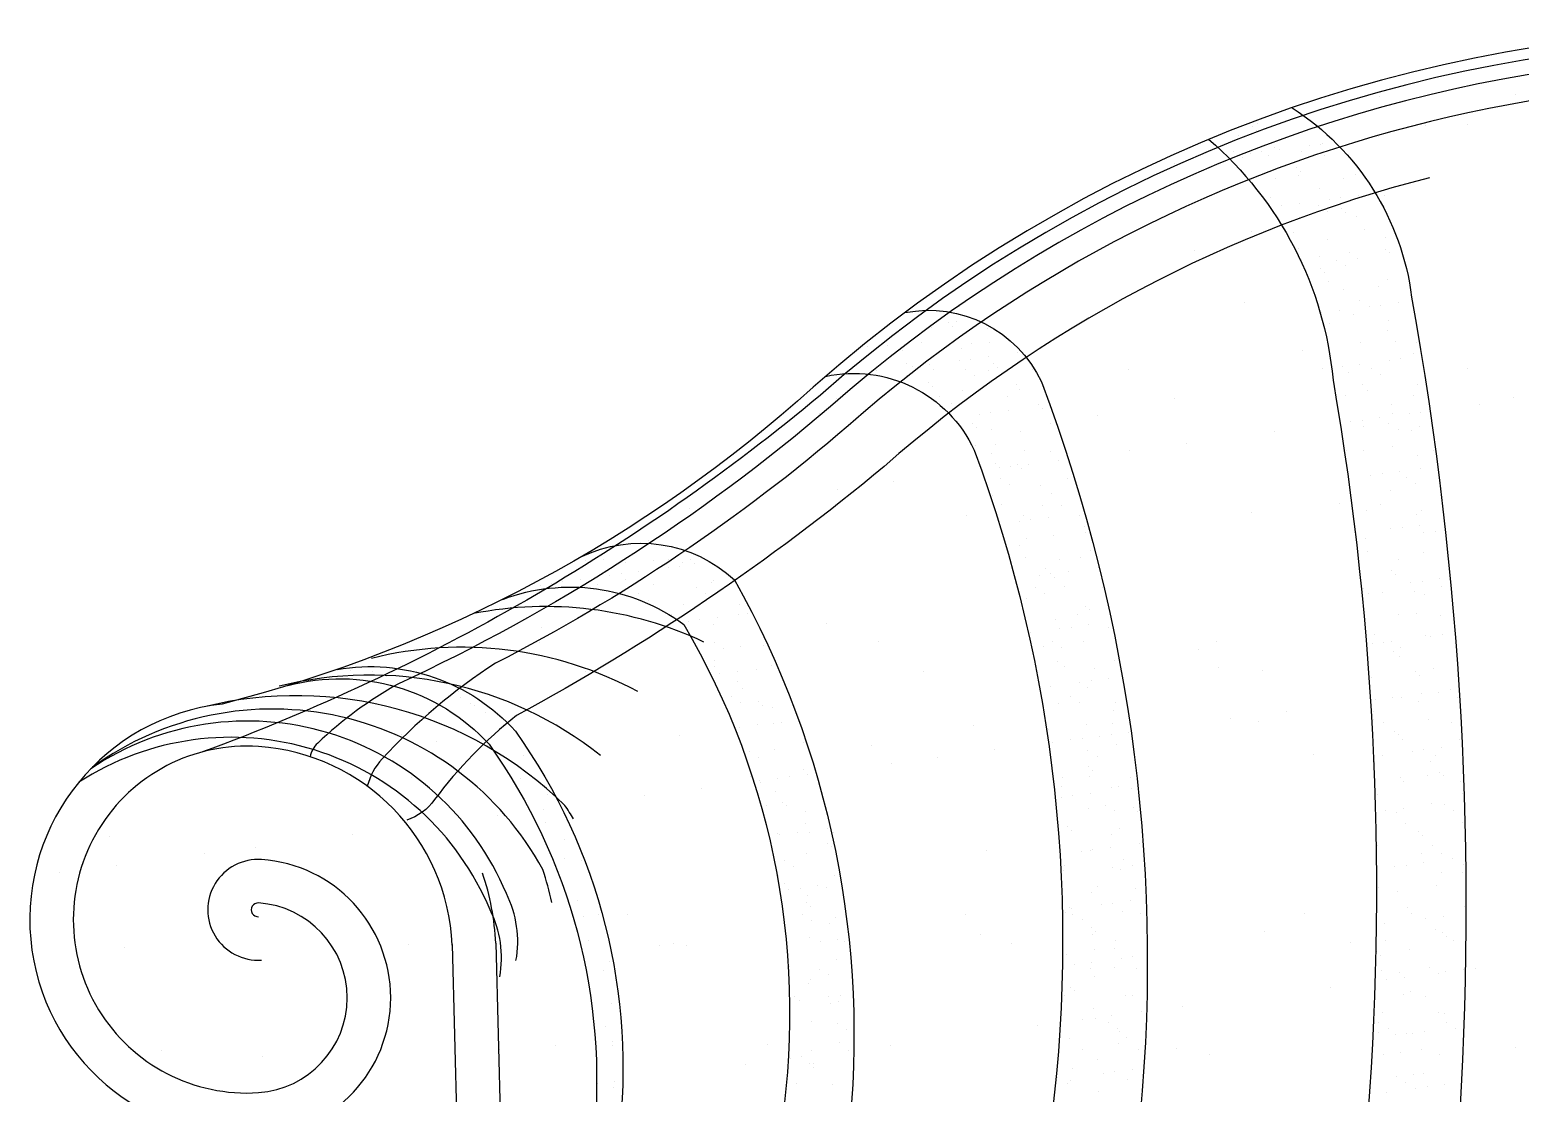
# Model space of a CAD drawing. Header units: inches. Extents: x 11 to 53.5, y 7.4 to 32.2.
# Drawn here: x 17.932 to 18.618, y 12.558 to 13.047 of the extents above; entities that cross this region are included whole.
import ezdxf

# ---------------------------------------------------------------- set-up
doc = ezdxf.new("R2010")
doc.units = ezdxf.units.IN
doc.header["$MEASUREMENT"] = 0
doc.layers.add('02', color=2, linetype='Continuous')
doc.layers.add('1', color=1, linetype='Continuous')

msp = doc.modelspace()

# ---------------------------------------------------------------- linework, layer by layer
at = {"layer": '02'}
msp.add_line((18.12651, 12.6263), (18.13912, 12.13634), dxfattribs=at)
for points in [[(19.11695, 12.91213, 0.355471), (18.29586, 12.87899, -0.085847), (18.01159, 12.71482)], [(18.99434, 12.97681, 0.296195), (18.30052, 12.87376, -0.068287), (18.10171, 12.74615, 0.063795), (18.06462, 12.71884, 0.169115), (18.06116, 12.71264, 1.144884)], [(18.86078, 13.00865, 0.238613), (18.30852, 12.86481, -0.058973), (18.14646, 12.75566, 0.063735), (18.09421, 12.7116, 0.122898), (18.08741, 12.69909, -22.802432)], [(18.51274, 13.01113, -0.222518), (18.56773, 12.924, -0.061223), (18.58912, 12.53686)], [(18.47443, 12.99655, -0.19487), (18.53156, 12.88593, -0.063537), (18.54672, 12.53686, 15.473081)], [(18.57596, 12.97899, 0.118531), (18.32517, 12.84617, -0.04855), (18.1561, 12.73158, 0.066187), (18.11837, 12.69289, -0.155215), (18.10558, 12.68343)], [(18.33466, 12.91693, -0.344198), (18.39744, 12.8851, -0.117903), (18.44177, 12.53686)], [(18.2981, 12.88758, -0.351364), (18.36654, 12.85367, -0.124781), (18.40085, 12.53686, -17.761766)], [(18.18568, 12.80454, -0.309155), (18.25627, 12.79399, -0.157506), (18.3086, 12.53686)], [(18.14971, 12.78504, -0.254095), (18.23299, 12.77347, -0.175903), (18.27692, 12.53686)], [(18.24219, 12.76541, 0.160183), (18.13623, 12.77848)], [(18.21191, 12.74258, 0.18707), (18.08929, 12.75786)], [(18.19467, 12.71323, 0.233112), (18.04691, 12.74506)], [(18.0735, 12.7528, -0.257159), (18.15554, 12.72438, -0.187954), (18.20297, 12.53686, -14.510386)], [(18.05084, 12.74536, -0.279129), (18.14346, 12.71835, -0.182059), (18.19157, 12.53686, -14.510386)], [(18.18229, 12.68406, 0.022111), (18.17822, 12.69028, 0.260143), (18.01245, 12.7356)], [(18.15581, 12.61884, 0.16358), (18.1514, 12.64966, 0.472951), (17.96031, 12.70713)], [(18.17224, 12.64564, 0.025285), (18.16816, 12.66073, 0.451423), (17.961, 12.70784)], [(18.14831, 12.61135, 0.16358), (18.14391, 12.64218, 0.467316), (17.95481, 12.70095)], [(18.12652, 12.62595, 0.382031), (18.03743, 12.71732, 1.070619), (18.03743, 12.55814, 0.934039), (18.03743, 12.64539, 1.070619), (18.03743, 12.63906, 1.070619)]]:
    msp.add_lwpolyline(points, format="xyb", dxfattribs=at)
at = {"layer": '1'}
for p, q in [((18.57458, 13.02905), (18.57458, 13.02905)), ((18.55301, 13.01642), (18.55301, 13.01642)), ((18.61559, 13.01716), (18.61559, 13.01716)), ((18.49704, 13.00384), (18.49704, 13.00384)), ((18.57409, 13.00299), (18.57409, 13.00299)), ((18.5933, 13.00331), (18.5933, 13.00331)), ((18.48796, 12.99823), (18.48796, 12.99823)), ((18.49432, 13.00239), (18.49432, 13.00239)), ((18.49617, 13.0007), (18.49617, 13.0007)), ((18.51497, 12.9992), (18.51497, 12.9992)), ((18.55265, 12.99796), (18.55265, 12.99796)), ((18.48572, 12.99116), (18.48572, 12.99116)), ((18.49361, 12.99019), (18.49361, 12.99019)), ((18.49882, 12.99087), (18.49882, 12.99087)), ((18.50207, 12.98931), (18.50207, 12.98931)), ((18.50487, 12.99273), (18.50487, 12.99273)), ((18.50695, 12.99195), (18.50695, 12.99195)), ((18.51686, 12.99121), (18.51686, 12.99121)), ((18.52053, 12.99373), (18.52053, 12.99373)), ((18.52574, 12.99442), (18.52574, 12.99442)), ((18.52663, 12.99454), (18.52663, 12.99454)), ((18.52765, 12.98919), (18.52765, 12.98919)), ((18.45871, 12.9856), (18.45871, 12.9856)), ((18.48994, 12.98847), (18.48994, 12.98847)), ((18.51482, 12.98361), (18.51482, 12.98361)), ((18.51666, 12.98192), (18.51666, 12.98192)), ((18.52108, 12.98853), (18.52108, 12.98853)), ((18.50512, 12.9788), (18.50512, 12.9788)), ((18.5156, 12.97993), (18.5156, 12.97993)), ((18.53626, 12.97885), (18.53626, 12.97885)), ((18.54177, 12.98027), (18.54177, 12.98027)), ((18.5027, 12.97004), (18.5027, 12.97004)), ((18.52536, 12.97395), (18.52536, 12.97395)), ((18.52975, 12.96906), (18.52975, 12.96906)), ((18.53496, 12.96974), (18.53496, 12.96974)), ((18.54309, 12.97081), (18.54309, 12.97081)), ((18.55529, 12.97089), (18.55529, 12.97089)), ((18.42025, 12.96603), (18.42025, 12.96603)), ((18.50283, 12.96551), (18.50283, 12.96551)), ((18.50804, 12.9662), (18.50804, 12.9662)), ((18.51617, 12.96727), (18.51617, 12.96727)), ((18.52494, 12.96617), (18.52494, 12.96617)), ((18.52915, 12.96349), (18.52915, 12.96349)), ((18.53532, 12.96483), (18.53532, 12.96483)), ((18.53716, 12.96314), (18.53716, 12.96314)), ((18.51623, 12.96067), (18.51623, 12.96067)), ((18.5424, 12.961), (18.5424, 12.961)), ((18.54586, 12.95517), (18.54586, 12.95517)), ((18.49429, 12.95435), (18.49429, 12.95435)), ((18.51319, 12.95376), (18.51319, 12.95376)), ((18.52891, 12.95065), (18.52891, 12.95065)), ((18.55592, 12.95162), (18.55592, 12.95162)), ((18.46778, 12.94531), (18.46778, 12.94531)), ((18.5158, 12.94639), (18.5158, 12.94639)), ((18.51686, 12.9414), (18.51686, 12.9414)), ((18.52539, 12.94259), (18.52539, 12.94259)), ((18.53301, 12.94113), (18.53301, 12.94113)), ((18.53897, 12.94438), (18.53897, 12.94438)), ((18.54303, 12.94173), (18.54303, 12.94173)), ((18.55581, 12.94605), (18.55581, 12.94605)), ((18.55766, 12.94436), (18.55766, 12.94436)), ((18.56416, 12.94119), (18.56416, 12.94119)), ((18.52575, 12.93727), (18.52575, 12.93727)), ((18.52759, 12.93558), (18.52759, 12.93558)), ((18.53723, 12.93844), (18.53723, 12.93844)), ((18.52954, 12.93138), (18.52954, 12.93138)), ((18.53629, 12.92761), (18.53629, 12.92761)), ((18.55241, 12.92877), (18.55241, 12.92877)), ((18.55655, 12.93236), (18.55655, 12.93236)), ((18.49083, 12.92143), (18.49083, 12.92143)), ((18.54366, 12.92246), (18.54366, 12.92246)), ((18.5534, 12.92039), (18.5534, 12.92039)), ((18.56153, 12.92146), (18.56153, 12.92146)), ((18.35995, 12.91976), (18.35995, 12.91976)), ((18.52648, 12.91684), (18.52648, 12.91684)), ((18.53461, 12.91791), (18.53461, 12.91791)), ((18.54109, 12.91609), (18.54109, 12.91609)), ((18.54819, 12.9197), (18.54819, 12.9197)), ((18.34706, 12.90987), (18.34706, 12.90987)), ((18.35495, 12.91217), (18.35495, 12.91217)), ((18.35679, 12.91048), (18.35679, 12.91048)), ((18.35846, 12.91306), (18.35846, 12.91306)), ((18.37264, 12.90975), (18.37264, 12.90975)), ((18.53017, 12.91211), (18.53017, 12.91211)), ((18.55679, 12.90883), (18.55679, 12.90883)), ((18.55718, 12.91309), (18.55718, 12.91309)), ((18.31747, 12.90143), (18.31747, 12.90143)), ((18.32489, 12.90339), (18.32489, 12.90339)), ((18.32673, 12.9017), (18.32673, 12.9017)), ((18.3425, 12.90334), (18.3425, 12.90334)), ((18.36058, 12.90049), (18.36058, 12.90049)), ((18.36549, 12.90251), (18.36549, 12.90251)), ((18.37364, 12.90339), (18.37364, 12.90339)), ((18.51754, 12.89971), (18.51754, 12.89971)), ((18.52935, 12.90368), (18.52935, 12.90368)), ((18.54429, 12.9032), (18.54429, 12.9032)), ((18.56049, 12.90373), (18.56049, 12.90373)), ((18.56987, 12.90307), (18.56987, 12.90307)), ((18.33358, 12.89952), (18.33358, 12.89952)), ((18.33543, 12.89373), (18.33543, 12.89373)), ((18.34618, 12.89311), (18.34618, 12.89311)), ((18.35977, 12.89489), (18.35977, 12.89489)), ((18.36497, 12.89558), (18.36497, 12.89558)), ((18.3731, 12.89665), (18.3731, 12.89665)), ((18.37545, 12.89339), (18.37545, 12.89339)), ((18.38668, 12.89844), (18.38668, 12.89844)), ((18.5308, 12.89285), (18.5308, 12.89285)), ((18.54383, 12.89323), (18.54383, 12.89323)), ((18.55741, 12.89502), (18.55741, 12.89502)), ((18.56262, 12.89571), (18.56262, 12.89571)), ((18.56859, 12.89802), (18.56859, 12.89802)), ((18.31927, 12.88956), (18.31927, 12.88956)), ((18.32152, 12.89027), (18.32152, 12.89027)), ((18.33539, 12.88797), (18.33539, 12.88797)), ((18.33805, 12.89204), (18.33805, 12.89204)), ((18.34769, 12.8906), (18.34769, 12.8906)), ((18.36232, 12.89071), (18.36232, 12.89071)), ((18.36653, 12.88802), (18.36653, 12.88802)), ((18.37327, 12.89048), (18.37327, 12.89048)), ((18.37729, 12.8917), (18.37729, 12.8917)), ((18.39346, 12.89077), (18.39346, 12.89077)), ((18.43768, 12.89094), (18.43768, 12.89094)), ((18.52676, 12.89126), (18.52676, 12.89126)), ((18.5357, 12.89216), (18.5357, 12.89216)), ((18.53853, 12.88924), (18.53853, 12.88924)), ((18.54917, 12.89105), (18.54917, 12.89105)), ((18.55338, 12.88836), (18.55338, 12.88836)), ((18.59339, 12.89122), (18.59339, 12.89122)), ((18.34538, 12.88461), (18.34538, 12.88461)), ((18.34723, 12.88292), (18.34723, 12.88292)), ((18.36121, 12.88122), (18.36121, 12.88122)), ((18.38599, 12.88373), (18.38599, 12.88373)), ((18.38739, 12.88156), (18.38739, 12.88156)), ((18.54492, 12.88393), (18.54492, 12.88393)), ((18.54723, 12.88127), (18.54723, 12.88127)), ((18.5705, 12.8838), (18.5705, 12.8838)), ((18.30306, 12.87722), (18.30306, 12.87722)), ((18.35057, 12.87829), (18.35057, 12.87829)), ((18.35593, 12.87495), (18.35593, 12.87495)), ((18.38172, 12.87835), (18.38172, 12.87835)), ((18.39594, 12.87461), (18.39594, 12.87461)), ((18.39778, 12.87292), (18.39778, 12.87292)), ((18.40111, 12.87445), (18.40111, 12.87445)), ((18.45877, 12.8775), (18.45877, 12.8775)), ((18.53742, 12.87863), (18.53742, 12.87863)), ((18.55844, 12.87455), (18.55844, 12.87455)), ((18.56856, 12.87869), (18.56856, 12.87869)), ((18.59875, 12.87457), (18.59875, 12.87457)), ((18.61448, 12.87779), (18.61448, 12.87779)), ((18.29549, 12.8703), (18.29549, 12.8703)), ((18.36588, 12.86583), (18.36588, 12.86583)), ((18.36899, 12.87022), (18.36899, 12.87022)), ((18.3739, 12.87121), (18.3739, 12.87121)), ((18.38232, 12.87197), (18.38232, 12.87197)), ((18.40154, 12.86572), (18.40154, 12.86572)), ((18.4234, 12.86969), (18.4234, 12.86969)), ((18.53971, 12.8668), (18.53971, 12.8668)), ((18.54492, 12.86749), (18.54492, 12.86749)), ((18.55305, 12.86856), (18.55305, 12.86856)), ((18.55724, 12.86601), (18.55724, 12.86601)), ((18.55902, 12.87046), (18.55902, 12.87046)), ((18.56663, 12.87034), (18.56663, 12.87034)), ((18.57184, 12.87103), (18.57184, 12.87103)), ((18.36772, 12.86414), (18.36772, 12.86414)), ((18.37461, 12.86298), (18.37461, 12.86298)), ((18.38802, 12.86229), (18.38802, 12.86229)), ((18.50481, 12.86221), (18.50481, 12.86221)), ((18.54555, 12.86466), (18.54555, 12.86466)), ((18.56146, 12.86332), (18.56146, 12.86332)), ((18.56772, 12.86249), (18.56772, 12.86249)), ((18.57113, 12.86454), (18.57113, 12.86454)), ((18.36724, 12.85582), (18.36724, 12.85582)), ((18.37453, 12.85194), (18.37453, 12.85194)), ((18.37642, 12.85617), (18.37642, 12.85617)), ((18.38979, 12.85331), (18.38979, 12.85331)), ((18.40154, 12.85291), (18.40154, 12.85291)), ((18.43814, 12.85343), (18.43814, 12.85343)), ((18.46417, 12.85686), (18.46417, 12.85686)), ((18.53766, 12.85371), (18.53766, 12.85371)), ((18.5455, 12.85359), (18.5455, 12.85359)), ((18.55907, 12.85528), (18.55907, 12.85528)), ((18.57768, 12.85337), (18.57768, 12.85337)), ((18.37645, 12.84738), (18.37645, 12.84738)), ((18.37821, 12.84554), (18.37821, 12.84554)), ((18.38341, 12.84622), (18.38341, 12.84622)), ((18.38638, 12.84705), (18.38638, 12.84705)), ((18.38822, 12.84536), (18.38822, 12.84536)), ((18.39154, 12.84729), (18.39154, 12.84729)), ((18.40512, 12.84908), (18.40512, 12.84908)), ((18.57026, 12.8514), (18.57026, 12.8514)), ((18.57176, 12.84527), (18.57176, 12.84527)), ((18.32958, 12.83914), (18.32958, 12.83914)), ((18.37023, 12.84449), (18.37023, 12.84449)), ((18.37847, 12.84063), (18.37847, 12.84063)), ((18.40961, 12.84068), (18.40961, 12.84068)), ((18.54893, 12.84212), (18.54893, 12.84212)), ((18.55414, 12.84281), (18.55414, 12.84281)), ((18.56227, 12.84388), (18.56227, 12.84388)), ((18.56532, 12.84097), (18.56532, 12.84097)), ((18.56954, 12.83828), (18.56954, 12.83828)), ((18.30355, 12.83571), (18.30355, 12.83571)), ((18.37516, 12.83267), (18.37516, 12.83267)), ((18.38269, 12.83794), (18.38269, 12.83794)), ((18.39692, 12.83739), (18.39692, 12.83739)), ((18.40217, 12.83365), (18.40217, 12.83365)), ((18.55816, 12.83493), (18.55816, 12.83493)), ((18.23564, 12.82677), (18.23564, 12.82677)), ((18.37897, 12.82886), (18.37897, 12.82886)), ((18.39787, 12.82827), (18.39787, 12.82827)), ((18.40687, 12.82827), (18.40687, 12.82827)), ((18.49398, 12.82509), (18.49398, 12.82509)), ((18.53467, 12.82915), (18.53467, 12.82915)), ((18.54681, 12.82612), (18.54681, 12.82612)), ((18.55358, 12.82855), (18.55358, 12.82855)), ((18.57239, 12.826), (18.57239, 12.826)), ((18.22806, 12.81855), (18.22806, 12.81855)), ((18.3631, 12.82342), (18.3631, 12.82342)), ((18.38743, 12.82086), (18.38743, 12.82086)), ((18.38928, 12.82375), (18.38928, 12.82375)), ((18.39263, 12.82155), (18.39263, 12.82155)), ((18.40076, 12.82262), (18.40076, 12.82262)), ((18.41486, 12.82363), (18.41486, 12.82363)), ((18.41742, 12.81861), (18.41742, 12.81861)), ((18.55815, 12.81745), (18.55815, 12.81745)), ((18.56336, 12.81813), (18.56336, 12.81813)), ((18.56995, 12.82412), (18.56995, 12.82412)), ((18.57149, 12.8192), (18.57149, 12.8192)), ((18.21693, 12.81194), (18.21693, 12.81194)), ((18.39076, 12.8129), (18.39076, 12.8129)), ((18.4028, 12.81438), (18.4028, 12.81438)), ((18.41769, 12.81564), (18.41769, 12.81564)), ((18.54225, 12.81587), (18.54225, 12.81587)), ((18.54647, 12.81318), (18.54647, 12.81318)), ((18.5734, 12.81593), (18.5734, 12.81593)), ((18.57865, 12.81615), (18.57865, 12.81615)), ((18.38735, 12.80983), (18.38735, 12.80983)), ((18.38991, 12.80449), (18.38991, 12.80449)), ((18.41549, 12.80436), (18.41549, 12.80436)), ((18.41995, 12.80752), (18.41995, 12.80752)), ((18.54744, 12.80685), (18.54744, 12.80685)), ((18.57302, 12.80673), (18.57302, 12.80673)), ((18.18795, 12.80283), (18.18795, 12.80283)), ((18.19606, 12.80351), (18.19606, 12.80351)), ((18.2062, 12.80178), (18.2062, 12.80178)), ((18.21234, 12.79781), (18.21234, 12.79781)), ((18.2191, 12.80289), (18.2191, 12.80289)), ((18.22592, 12.7996), (18.22592, 12.7996)), ((18.22615, 12.8035), (18.22615, 12.8035)), ((18.23113, 12.80028), (18.23113, 12.80028)), ((18.23238, 12.80212), (18.23238, 12.80212)), ((18.23607, 12.80316), (18.23607, 12.80316)), ((18.23791, 12.80148), (18.23791, 12.80148)), ((18.39915, 12.79902), (18.39915, 12.79902)), ((18.40185, 12.79687), (18.40185, 12.79687)), ((18.40594, 12.80323), (18.40594, 12.80323)), ((18.40998, 12.79794), (18.40998, 12.79794)), ((18.42356, 12.79973), (18.42356, 12.79973)), ((18.55855, 12.79825), (18.55855, 12.79825)), ((18.56165, 12.80351), (18.56165, 12.80351)), ((18.16713, 12.79156), (18.16713, 12.79156)), ((18.17209, 12.79251), (18.17209, 12.79251)), ((18.17729, 12.7932), (18.17729, 12.7932)), ((18.18542, 12.79427), (18.18542, 12.79427)), ((18.19331, 12.79189), (18.19331, 12.79189)), ((18.199, 12.79605), (18.199, 12.79605)), ((18.20421, 12.79674), (18.20421, 12.79674)), ((18.20601, 12.79439), (18.20601, 12.79439)), ((18.20777, 12.79021), (18.20777, 12.79021)), ((18.21889, 12.79177), (18.21889, 12.79177)), ((18.23892, 12.79026), (18.23892, 12.79026)), ((18.2459, 12.79274), (18.2459, 12.79274)), ((18.24661, 12.7935), (18.24661, 12.7935)), ((18.39462, 12.79054), (18.39462, 12.79054)), ((18.39665, 12.79618), (18.39665, 12.79618)), ((18.40343, 12.79511), (18.40343, 12.79511)), ((18.40785, 12.79105), (18.40785, 12.79105)), ((18.42576, 12.7906), (18.42576, 12.7906)), ((18.56039, 12.79656), (18.56039, 12.79656)), ((18.56737, 12.79277), (18.56737, 12.79277)), ((18.57258, 12.79345), (18.57258, 12.79345)), ((18.58071, 12.79452), (18.58071, 12.79452)), ((18.58147, 12.79088), (18.58147, 12.79088)), ((18.21199, 12.78752), (18.21199, 12.78752)), ((18.21655, 12.78473), (18.21655, 12.78473)), ((18.24313, 12.78758), (18.24313, 12.78758)), ((18.39054, 12.78522), (18.39054, 12.78522)), ((18.39884, 12.78786), (18.39884, 12.78786)), ((18.54566, 12.78991), (18.54566, 12.78991)), ((18.54807, 12.78759), (18.54807, 12.78759)), ((18.55455, 12.78814), (18.55455, 12.78814)), ((18.56909, 12.78859), (18.56909, 12.78859)), ((18.57365, 12.78746), (18.57365, 12.78746)), ((18.22717, 12.77785), (18.22717, 12.77785)), ((18.23301, 12.78285), (18.23301, 12.78285)), ((18.24848, 12.77668), (18.24848, 12.77668)), ((18.25831, 12.7779), (18.25831, 12.7779)), ((18.25841, 12.78269), (18.25841, 12.78269)), ((18.26206, 12.77846), (18.26206, 12.77846)), ((18.41402, 12.77819), (18.41402, 12.77819)), ((18.4178, 12.78193), (18.4178, 12.78193)), ((18.41965, 12.78024), (18.41965, 12.78024)), ((18.56159, 12.77821), (18.56159, 12.77821)), ((18.56973, 12.77847), (18.56973, 12.77847)), ((18.58089, 12.77778), (18.58089, 12.77778)), ((18.16776, 12.77229), (18.16776, 12.77229)), ((18.23514, 12.77492), (18.23514, 12.77492)), ((18.24035, 12.77561), (18.24035, 12.77561)), ((18.24653, 12.77347), (18.24653, 12.77347)), ((18.29864, 12.77396), (18.29864, 12.77396)), ((18.39228, 12.76972), (18.39228, 12.76972)), ((18.40406, 12.77584), (18.40406, 12.77584)), ((18.40587, 12.77151), (18.40587, 12.77151)), ((18.41107, 12.77219), (18.41107, 12.77219)), ((18.4192, 12.77326), (18.4192, 12.77326)), ((18.42835, 12.77227), (18.42835, 12.77227)), ((18.16665, 12.76516), (18.16665, 12.76516)), ((18.24699, 12.76522), (18.24699, 12.76522)), ((18.25922, 12.76346), (18.25922, 12.76346)), ((18.26965, 12.76364), (18.26965, 12.76364)), ((18.32236, 12.76545), (18.32236, 12.76545)), ((18.39829, 12.76349), (18.39829, 12.76349)), ((18.4027, 12.7655), (18.4027, 12.7655)), ((18.40692, 12.76282), (18.40692, 12.76282)), ((18.41675, 12.76583), (18.41675, 12.76583)), ((18.47806, 12.76573), (18.47806, 12.76573)), ((18.54968, 12.76455), (18.54968, 12.76455)), ((18.55082, 12.76901), (18.55082, 12.76901)), ((18.55488, 12.76523), (18.55488, 12.76523)), ((18.55841, 12.76579), (18.55841, 12.76579)), ((18.56262, 12.7631), (18.56262, 12.7631)), ((18.57428, 12.76819), (18.57428, 12.76819)), ((18.57659, 12.76809), (18.57659, 12.76809)), ((18.5818, 12.76878), (18.5818, 12.76878)), ((18.247, 12.75682), (18.247, 12.75682)), ((18.25121, 12.76253), (18.25121, 12.76253)), ((18.40469, 12.75657), (18.40469, 12.75657)), ((18.43087, 12.75691), (18.43087, 12.75691)), ((18.46972, 12.76192), (18.46972, 12.76192)), ((18.55952, 12.76103), (18.55952, 12.76103)), ((18.56222, 12.75894), (18.56222, 12.75894)), ((18.5884, 12.75928), (18.5884, 12.75928)), ((18.07954, 12.75252), (18.07954, 12.75252)), ((18.08963, 12.75184), (18.08963, 12.75184)), ((18.09631, 12.74962), (18.09631, 12.74962)), ((18.18774, 12.75173), (18.18774, 12.75173)), ((18.24716, 12.7542), (18.24716, 12.7542)), ((18.24957, 12.75093), (18.24957, 12.75093)), ((18.2577, 12.752), (18.2577, 12.752)), ((18.26639, 12.75286), (18.26639, 12.75286)), ((18.27334, 12.75454), (18.27334, 12.75454)), ((18.34344, 12.75201), (18.34344, 12.75201)), ((18.40824, 12.75437), (18.40824, 12.75437)), ((18.4221, 12.75315), (18.4221, 12.75315)), ((18.47894, 12.75347), (18.47894, 12.75347)), ((18.49915, 12.7523), (18.49915, 12.7523)), ((18.54933, 12.74905), (18.54933, 12.74905)), ((18.56948, 12.75191), (18.56948, 12.75191)), ((18.57132, 12.75022), (18.57132, 12.75022)), ((18.5778, 12.75343), (18.5778, 12.75343)), ((18.12933, 12.74279), (18.12933, 12.74279)), ((18.25754, 12.74716), (18.25754, 12.74716)), ((18.25985, 12.74419), (18.25985, 12.74419)), ((18.4015, 12.74504), (18.4015, 12.74504)), ((18.41509, 12.74683), (18.41509, 12.74683)), ((18.41878, 12.74471), (18.41878, 12.74471)), ((18.42029, 12.74751), (18.42029, 12.74751)), ((18.42842, 12.74858), (18.42842, 12.74858)), ((18.58002, 12.74225), (18.58002, 12.74225)), ((18.58581, 12.74341), (18.58581, 12.74341)), ((18.1305, 12.73995), (18.1305, 12.73995)), ((18.13472, 12.73727), (18.13472, 12.73727)), ((18.13669, 12.73607), (18.13669, 12.73607)), ((18.25507, 12.74018), (18.25507, 12.74018)), ((18.25929, 12.73749), (18.25929, 12.73749)), ((18.2675, 12.73804), (18.2675, 12.73804)), ((18.26934, 12.73635), (18.26934, 12.73635)), ((18.27397, 12.73527), (18.27397, 12.73527)), ((18.40532, 12.7373), (18.40532, 12.7373)), ((18.41078, 12.74046), (18.41078, 12.74046)), ((18.41499, 12.73778), (18.41499, 12.73778)), ((18.4315, 12.73764), (18.4315, 12.73764)), ((18.55091, 12.73882), (18.55091, 12.73882)), ((18.5589, 12.73987), (18.5589, 12.73987)), ((18.56285, 12.73967), (18.56285, 12.73967)), ((18.5707, 12.73806), (18.5707, 12.73806)), ((18.57223, 12.74162), (18.57223, 12.74162)), ((18.58903, 12.74001), (18.58903, 12.74001)), ((18.14202, 12.73278), (18.14202, 12.73278)), ((18.27804, 12.72838), (18.27804, 12.72838)), ((18.2857, 12.72979), (18.2857, 12.72979)), ((18.43058, 12.7339), (18.43058, 12.7339)), ((18.48424, 12.73004), (18.48424, 12.73004)), ((18.49713, 12.72875), (18.49713, 12.72875)), ((18.51027, 12.73347), (18.51027, 12.73347)), ((18.54996, 12.73348), (18.54996, 12.73348)), ((18.54996, 12.72978), (18.54996, 12.72978)), ((18.55474, 12.72833), (18.55474, 12.72833)), ((18.57554, 12.72966), (18.57554, 12.72966)), ((18.58588, 12.72839), (18.58588, 12.72839)), ((18.58997, 12.73313), (18.58997, 12.73313)), ((18.1033, 12.72283), (18.1033, 12.72283)), ((18.1499, 12.7276), (18.1499, 12.7276)), ((18.23121, 12.72221), (18.23121, 12.72221)), ((18.25879, 12.72625), (18.25879, 12.72625)), ((18.26692, 12.72732), (18.26692, 12.72732)), ((18.27447, 12.72782), (18.27447, 12.72782)), ((18.36625, 12.72708), (18.36625, 12.72708)), ((18.40052, 12.72512), (18.40052, 12.72512)), ((18.41801, 12.72729), (18.41801, 12.72729)), ((18.42431, 12.72215), (18.42431, 12.72215)), ((18.42951, 12.72284), (18.42951, 12.72284)), ((18.43017, 12.7281), (18.43017, 12.7281)), ((18.43764, 12.72391), (18.43764, 12.72391)), ((18.55991, 12.72435), (18.55991, 12.72435)), ((18.56176, 12.72267), (18.56176, 12.72267)), ((18.11934, 12.71975), (18.11934, 12.71975)), ((18.26314, 12.71514), (18.26314, 12.71514)), ((18.2746, 12.716), (18.2746, 12.716)), ((18.28799, 12.71926), (18.28799, 12.71926)), ((18.31941, 12.71803), (18.31941, 12.71803)), ((18.37568, 12.71575), (18.37568, 12.71575)), ((18.40259, 12.71929), (18.40259, 12.71929)), ((18.41072, 12.72036), (18.41072, 12.72036)), ((18.41633, 12.7211), (18.41633, 12.7211)), ((18.41885, 12.71542), (18.41885, 12.71542)), ((18.43213, 12.71837), (18.43213, 12.71837)), ((18.56348, 12.72041), (18.56348, 12.72041)), ((18.56812, 12.71519), (18.56812, 12.71519)), ((18.57332, 12.71588), (18.57332, 12.71588)), ((18.58145, 12.71695), (18.58145, 12.71695)), ((18.58966, 12.72074), (18.58966, 12.72074)), ((18.15111, 12.71208), (18.15111, 12.71208)), ((18.15924, 12.71315), (18.15924, 12.71315)), ((18.26736, 12.71245), (18.26736, 12.71245)), ((18.32863, 12.70959), (18.32863, 12.70959)), ((18.34965, 12.71232), (18.34965, 12.71232)), ((18.41917, 12.70803), (18.41917, 12.70803)), ((18.42307, 12.71274), (18.42307, 12.71274)), ((18.52243, 12.71361), (18.52243, 12.71361)), ((18.55059, 12.71051), (18.55059, 12.71051)), ((18.55453, 12.7134), (18.55453, 12.7134)), ((18.57617, 12.71039), (18.57617, 12.71039)), ((18.57878, 12.71302), (18.57878, 12.71302)), ((18.10793, 12.70309), (18.10793, 12.70309)), ((18.15798, 12.70255), (18.15798, 12.70255)), ((18.26364, 12.70337), (18.26364, 12.70337)), ((18.26801, 12.70157), (18.26801, 12.70157)), ((18.27614, 12.70264), (18.27614, 12.70264)), ((18.28174, 12.70338), (18.28174, 12.70338)), ((18.28812, 12.70663), (18.28812, 12.70663)), ((18.28972, 12.70443), (18.28972, 12.70443)), ((18.40711, 12.70301), (18.40711, 12.70301)), ((18.41935, 12.70366), (18.41935, 12.70366)), ((18.42101, 12.70634), (18.42101, 12.70634)), ((18.43825, 12.70306), (18.43825, 12.70306)), ((18.56282, 12.70329), (18.56282, 12.70329)), ((18.56411, 12.70114), (18.56411, 12.70114)), ((18.57505, 12.70394), (18.57505, 12.70394)), ((18.58041, 12.70557), (18.58041, 12.70557)), ((18.58225, 12.70388), (18.58225, 12.70388)), ((18.59029, 12.70147), (18.59029, 12.70147)), ((18.17028, 12.69522), (18.17028, 12.69522)), ((18.21506, 12.6946), (18.21506, 12.6946)), ((18.24109, 12.69803), (18.24109, 12.69803)), ((18.26848, 12.70082), (18.26848, 12.70082)), ((18.27523, 12.69673), (18.27523, 12.69673)), ((18.40658, 12.69877), (18.40658, 12.69877)), ((18.41181, 12.69461), (18.41181, 12.69461)), ((18.41994, 12.69568), (18.41994, 12.69568)), ((18.42971, 12.69837), (18.42971, 12.69837)), ((18.43276, 12.6991), (18.43276, 12.6991)), ((18.43873, 12.69816), (18.43873, 12.69816)), ((18.55219, 12.69511), (18.55219, 12.69511)), ((18.59095, 12.69591), (18.59095, 12.69591)), ((18.16846, 12.68847), (18.16846, 12.68847)), ((18.27122, 12.6901), (18.27122, 12.6901)), ((18.27843, 12.6917), (18.27843, 12.6917)), ((18.28027, 12.69001), (18.28027, 12.69001)), ((18.28875, 12.68736), (18.28875, 12.68736)), ((18.40661, 12.69393), (18.40661, 12.69393)), ((18.41927, 12.68875), (18.41927, 12.68875)), ((18.42693, 12.69038), (18.42693, 12.69038)), ((18.43114, 12.68769), (18.43114, 12.68769)), ((18.43967, 12.68925), (18.43967, 12.68925)), ((18.44151, 12.68756), (18.44151, 12.68756)), ((18.55571, 12.68792), (18.55571, 12.68792)), ((18.56375, 12.68873), (18.56375, 12.68873)), ((18.5768, 12.69112), (18.5768, 12.69112)), ((18.58264, 12.69066), (18.58264, 12.69066)), ((18.58685, 12.68798), (18.58685, 12.68798)), ((18.1065, 12.68031), (18.1065, 12.68031)), ((18.14715, 12.68566), (18.14715, 12.68566)), ((18.16959, 12.68247), (18.16959, 12.68247)), ((18.28897, 12.68204), (18.28897, 12.68204)), ((18.40961, 12.68047), (18.40961, 12.68047)), ((18.56089, 12.68714), (18.56089, 12.68714)), ((18.56474, 12.68187), (18.56474, 12.68187)), ((18.59092, 12.6822), (18.59092, 12.6822)), ((17.96903, 12.67587), (17.96903, 12.67587)), ((18.08047, 12.67688), (18.08047, 12.67688)), ((18.16911, 12.67415), (18.16911, 12.67415)), ((18.17829, 12.67449), (18.17829, 12.67449)), ((18.27586, 12.67747), (18.27586, 12.67747)), ((18.27723, 12.67689), (18.27723, 12.67689)), ((18.28536, 12.67797), (18.28536, 12.67797)), ((18.29062, 12.67774), (18.29062, 12.67774)), ((18.29894, 12.67975), (18.29894, 12.67975)), ((18.30179, 12.67762), (18.30179, 12.67762)), ((18.41145, 12.67878), (18.41145, 12.67878)), ((18.4297, 12.677), (18.4297, 12.677)), ((18.43339, 12.67983), (18.43339, 12.67983)), ((18.57089, 12.67825), (18.57089, 12.67825)), ((18.57269, 12.67633), (18.57269, 12.67633)), ((18.01256, 12.66794), (18.01256, 12.66794)), ((18.03587, 12.67108), (18.03587, 12.67108)), ((18.28938, 12.66809), (18.28938, 12.66809)), ((18.29893, 12.67292), (18.29893, 12.67292)), ((18.30077, 12.67123), (18.30077, 12.67123)), ((18.37213, 12.66973), (18.37213, 12.66973)), ((18.41583, 12.66925), (18.41583, 12.66925)), ((18.4199, 12.66949), (18.4199, 12.66949)), ((18.42103, 12.66994), (18.42103, 12.66994)), ((18.42916, 12.67101), (18.42916, 12.67101)), ((18.44275, 12.67279), (18.44275, 12.67279)), ((18.55185, 12.67198), (18.55185, 12.67198)), ((18.5722, 12.66801), (18.5722, 12.66801)), ((18.57743, 12.67185), (18.57743, 12.67185)), ((18.58139, 12.66835), (18.58139, 12.66835)), ((17.97191, 12.66259), (17.97191, 12.66259)), ((18.17832, 12.66571), (18.17832, 12.66571)), ((18.18587, 12.66489), (18.18587, 12.66489)), ((18.2793, 12.66506), (18.2793, 12.66506)), ((18.28351, 12.66237), (18.28351, 12.66237)), ((18.40784, 12.66023), (18.40784, 12.66023)), ((18.40808, 12.6626), (18.40808, 12.6626)), ((18.4301, 12.66169), (18.4301, 12.66169)), ((18.43402, 12.66057), (18.43402, 12.66057)), ((18.435, 12.66534), (18.435, 12.66534)), ((18.43922, 12.66265), (18.43922, 12.66265)), ((18.55964, 12.66229), (18.55964, 12.66229)), ((18.56537, 12.6626), (18.56537, 12.6626)), ((18.57297, 12.66405), (18.57297, 12.66405)), ((18.58656, 12.66584), (18.58656, 12.66584)), ((18.59155, 12.66293), (18.59155, 12.66293)), ((17.94589, 12.65916), (17.94589, 12.65916)), ((18.27649, 12.6582), (18.27649, 12.6582)), ((18.27941, 12.65448), (18.27941, 12.65448)), ((18.29458, 12.65329), (18.29458, 12.65329)), ((18.30207, 12.65807), (18.30207, 12.65807)), ((18.42326, 12.65293), (18.42326, 12.65293)), ((18.57897, 12.65321), (18.57897, 12.65321)), ((18.58142, 12.65957), (18.58142, 12.65957)), ((18.59134, 12.65923), (18.59134, 12.65923)), ((18.18423, 12.64666), (18.18423, 12.64666)), ((18.28124, 12.65153), (18.28124, 12.65153)), ((18.28645, 12.65222), (18.28645, 12.65222)), ((18.29001, 12.64882), (18.29001, 12.64882)), ((18.2987, 12.6527), (18.2987, 12.6527)), ((18.42053, 12.65022), (18.42053, 12.65022)), ((18.43838, 12.64633), (18.43838, 12.64633)), ((18.44064, 12.65203), (18.44064, 12.65203)), ((18.55248, 12.65271), (18.55248, 12.65271)), ((18.56128, 12.65046), (18.56128, 12.65046)), ((18.19395, 12.63985), (18.19395, 12.63985)), ((18.20703, 12.63996), (18.20703, 12.63996)), ((18.28737, 12.64002), (18.28737, 12.64002)), ((18.28936, 12.64536), (18.28936, 12.64536)), ((18.2912, 12.64368), (18.2912, 12.64368)), ((18.36274, 12.64024), (18.36274, 12.64024)), ((18.40847, 12.64096), (18.40847, 12.64096)), ((18.41058, 12.64325), (18.41058, 12.64325)), ((18.41147, 12.64279), (18.41147, 12.64279)), ((18.41194, 12.64024), (18.41194, 12.64024)), ((18.42505, 12.64457), (18.42505, 12.64457)), ((18.43025, 12.64526), (18.43025, 12.64526)), ((18.43465, 12.6413), (18.43465, 12.6413)), ((18.44308, 12.6403), (18.44308, 12.6403)), ((18.51845, 12.64053), (18.51845, 12.64053)), ((18.566, 12.64333), (18.566, 12.64333)), ((18.56765, 12.64053), (18.56765, 12.64053)), ((18.58219, 12.63937), (18.58219, 12.63937)), ((18.59218, 12.64367), (18.59218, 12.64367)), ((18.1869, 12.63911), (18.1869, 12.63911)), ((18.29159, 12.63733), (18.29159, 12.63733)), ((18.2999, 12.6357), (18.2999, 12.6357)), ((18.3027, 12.63881), (18.3027, 12.63881)), ((18.41616, 12.63756), (18.41616, 12.63756)), ((18.42054, 12.63413), (18.42054, 12.63413)), ((18.42238, 12.63244), (18.42238, 12.63244)), ((18.50028, 12.63241), (18.50028, 12.63241)), ((18.55527, 12.63583), (18.55527, 12.63583)), ((18.57406, 12.6383), (18.57406, 12.6383)), ((18.57869, 12.63332), (18.57869, 12.63332)), ((18.10645, 12.62649), (18.10645, 12.62649)), ((18.1465, 12.62681), (18.15912, 12.13686)), ((18.18922, 12.62815), (18.18922, 12.62815)), ((18.22182, 12.62585), (18.22182, 12.62585)), ((18.22812, 12.62653), (18.22812, 12.62653)), ((18.23436, 12.62587), (18.23436, 12.62587)), ((18.29064, 12.62955), (18.29064, 12.62955)), ((18.29567, 12.62754), (18.29567, 12.62754)), ((18.3038, 12.62861), (18.3038, 12.62861)), ((18.30677, 12.62766), (18.30677, 12.62766)), ((18.3694, 12.63074), (18.3694, 12.63074)), ((18.38382, 12.62681), (18.38382, 12.62681)), ((18.42116, 12.63095), (18.42116, 12.63095)), ((18.43134, 12.62788), (18.43134, 12.62788)), ((18.53953, 12.62709), (18.53953, 12.62709)), ((18.5559, 12.62811), (18.5559, 12.62811)), ((18.58177, 12.63168), (18.58177, 12.63168)), ((18.58362, 12.62999), (18.58362, 12.62999)), ((18.58704, 12.62817), (18.58704, 12.62817)), ((17.97557, 12.62482), (17.97557, 12.62482)), ((18.30333, 12.61954), (18.30333, 12.61954)), ((18.4091, 12.6217), (18.4091, 12.6217)), ((18.42189, 12.62413), (18.42189, 12.62413)), ((18.43108, 12.62447), (18.43108, 12.62447)), ((18.43427, 12.6199), (18.43427, 12.6199)), ((18.43947, 12.62058), (18.43947, 12.62058)), ((18.55171, 12.6229), (18.55171, 12.6229)), ((18.55356, 12.62121), (18.55356, 12.62121)), ((18.56663, 12.62406), (18.56663, 12.62406)), ((18.59232, 12.62201), (18.59232, 12.62201)), ((18.19612, 12.61443), (18.19612, 12.61443)), ((18.19898, 12.61848), (18.19898, 12.61848)), ((18.28164, 12.61612), (18.28164, 12.61612)), ((18.29545, 12.61497), (18.29545, 12.61497)), ((18.29967, 12.61229), (18.29967, 12.61229)), ((18.40735, 12.61635), (18.40735, 12.61635)), ((18.41256, 12.61704), (18.41256, 12.61704)), ((18.42002, 12.6152), (18.42002, 12.6152)), ((18.42069, 12.61811), (18.42069, 12.61811)), ((18.43111, 12.61568), (18.43111, 12.61568)), ((18.44103, 12.61535), (18.44103, 12.61535)), ((18.55374, 12.61417), (18.55374, 12.61417)), ((18.56226, 12.61324), (18.56226, 12.61324)), ((18.57572, 12.61548), (18.57572, 12.61548)), ((18.57994, 12.6128), (18.57994, 12.6128)), ((18.58328, 12.61362), (18.58328, 12.61362)), ((18.59141, 12.61469), (18.59141, 12.61469)), ((18.59701, 12.61543), (18.59701, 12.61543)), ((18.29034, 12.60814), (18.29034, 12.60814)), ((18.29127, 12.61028), (18.29127, 12.61028)), ((18.41097, 12.60657), (18.41097, 12.60657)), ((18.42179, 12.61168), (18.42179, 12.61168)), ((18.53034, 12.60665), (18.53034, 12.60665)), ((18.55116, 12.60939), (18.55116, 12.60939)), ((18.55636, 12.61008), (18.55636, 12.61008)), ((18.56449, 12.61115), (18.56449, 12.61115)), ((18.19028, 12.60239), (18.19028, 12.60239)), ((18.19961, 12.59921), (18.19961, 12.59921)), ((18.28371, 12.60256), (18.28371, 12.60256)), ((18.2861, 12.60039), (18.2861, 12.60039)), ((18.29968, 12.60218), (18.29968, 12.60218)), ((18.30029, 12.59902), (18.30029, 12.59902)), ((18.30396, 12.60027), (18.30396, 12.60027)), ((18.30489, 12.60286), (18.30489, 12.60286)), ((18.40827, 12.60279), (18.40827, 12.60279)), ((18.41282, 12.60488), (18.41282, 12.60488)), ((18.43591, 12.60276), (18.43591, 12.60276)), ((18.43941, 12.60284), (18.43941, 12.60284)), ((18.56398, 12.60307), (18.56398, 12.60307)), ((18.56726, 12.6048), (18.56726, 12.6048)), ((18.57405, 12.60243), (18.57405, 12.60243)), ((18.41657, 12.59167), (18.41657, 12.59167)), ((18.42152, 12.59691), (18.42152, 12.59691)), ((18.42242, 12.59241), (18.42242, 12.59241)), ((18.42991, 12.59343), (18.42991, 12.59343)), ((18.44349, 12.59522), (18.44349, 12.59522)), ((18.46243, 12.59771), (18.46243, 12.59771)), ((18.55437, 12.5949), (18.55437, 12.5949)), ((18.57995, 12.59478), (18.57995, 12.59478)), ((18.58275, 12.59446), (18.58275, 12.59446)), ((18.19201, 12.588), (18.19201, 12.588)), ((18.19721, 12.58869), (18.19721, 12.58869)), ((18.2919, 12.59102), (18.2919, 12.59102)), ((18.30353, 12.58993), (18.30353, 12.58993)), ((18.30774, 12.58725), (18.30774, 12.58725)), ((18.39575, 12.58893), (18.39575, 12.58893)), ((18.42809, 12.59016), (18.42809, 12.59016)), ((18.43231, 12.58747), (18.43231, 12.58747)), ((18.43331, 12.5861), (18.43331, 12.5861)), ((18.55266, 12.59039), (18.55266, 12.59039)), ((18.55269, 12.58568), (18.55269, 12.58568)), ((18.55687, 12.5877), (18.55687, 12.5877)), ((18.56038, 12.58472), (18.56038, 12.58472)), ((18.56558, 12.5854), (18.56558, 12.5854)), ((18.56789, 12.58553), (18.56789, 12.58553)), ((18.57371, 12.58647), (18.57371, 12.58647)), ((18.5838, 12.59044), (18.5838, 12.59044)), ((18.58802, 12.58776), (18.58802, 12.58776)), ((17.99261, 12.5776), (17.99261, 12.5776)), ((18.14831, 12.57789), (18.14831, 12.57789)), ((18.17406, 12.57961), (18.17406, 12.57961)), ((18.20015, 12.58181), (18.20015, 12.58181)), ((18.20024, 12.57994), (18.20024, 12.57994)), ((18.27159, 12.58024), (18.27159, 12.58024)), ((18.29178, 12.57752), (18.29178, 12.57752)), ((18.30459, 12.581), (18.30459, 12.581)), ((18.3089, 12.5775), (18.3089, 12.5775)), ((18.32784, 12.57999), (18.32784, 12.57999)), ((18.41036, 12.58316), (18.41036, 12.58316)), ((18.41635, 12.57775), (18.41635, 12.57775)), ((18.43285, 12.58066), (18.43285, 12.58066)), ((18.43654, 12.58349), (18.43654, 12.58349)), ((18.44201, 12.57813), (18.44201, 12.57813)), ((18.45973, 12.57845), (18.45973, 12.57845)), ((18.57206, 12.57803), (18.57206, 12.57803)), ((18.61544, 12.57874), (18.61544, 12.57874)), ((18.03902, 12.57474), (18.03902, 12.57474)), ((18.26116, 12.57121), (18.26116, 12.57121)), ((18.2808, 12.5718), (18.2808, 12.5718)), ((18.28198, 12.57396), (18.28198, 12.57396)), ((18.28719, 12.57464), (18.28719, 12.57464)), ((18.29073, 12.57147), (18.29073, 12.57147)), ((18.29253, 12.57175), (18.29253, 12.57175)), ((18.42305, 12.57314), (18.42305, 12.57314)), ((18.47461, 12.57582), (18.47461, 12.57582)), ((18.555, 12.57564), (18.555, 12.57564)), ((18.56264, 12.57656), (18.56264, 12.57656)), ((18.58058, 12.57551), (18.58058, 12.57551)), ((18.28046, 12.56484), (18.28046, 12.56484)), ((18.29257, 12.56978), (18.29257, 12.56978)), ((18.40503, 12.56506), (18.40503, 12.56506)), ((18.41099, 12.56389), (18.41099, 12.56389)), ((18.41195, 12.56935), (18.41195, 12.56935)), ((18.42579, 12.567), (18.42579, 12.567)), ((18.431, 12.56768), (18.431, 12.56768)), ((18.43717, 12.56422), (18.43717, 12.56422)), ((18.43913, 12.56875), (18.43913, 12.56875)), ((18.56073, 12.56535), (18.56073, 12.56535)), ((18.56852, 12.56626), (18.56852, 12.56626)), ((18.57319, 12.5669), (18.57319, 12.5669)), ((18.19325, 12.56227), (18.19325, 12.56227)), ((18.20087, 12.56067), (18.20087, 12.56067)), ((18.20123, 12.56332), (18.20123, 12.56332)), ((18.28468, 12.56215), (18.28468, 12.56215)), ((18.30127, 12.56181), (18.30127, 12.56181)), ((18.40924, 12.56238), (18.40924, 12.56238)), ((18.42375, 12.55854), (18.42375, 12.55854)), ((18.55602, 12.55825), (18.55602, 12.55825)), ((18.56495, 12.56266), (18.56495, 12.56266)), ((18.5696, 12.56004), (18.5696, 12.56004)), ((18.5748, 12.56072), (18.5748, 12.56072)), ((18.58293, 12.56179), (18.58293, 12.56179))]:
    msp.add_line(p, q, dxfattribs=at)
for points in [[(19.42719, 12.73686, -0.141653), (19.16102, 12.88271, 0.378386), (18.29253, 12.88271, -0.121839), (18.02064, 12.73686)], [(18.02064, 12.73686, 0.977314), (18.0388, 12.53819, 0.934039), (18.0388, 12.66534, 1.070619), (18.0388, 12.61911, -0.034105)], [(18.1465, 12.62681, 0.071399), (18.14044, 12.65912, 1.070619)]]:
    msp.add_lwpolyline(points, format="xyb", dxfattribs=at)

doc.saveas('drawing.dxf')
